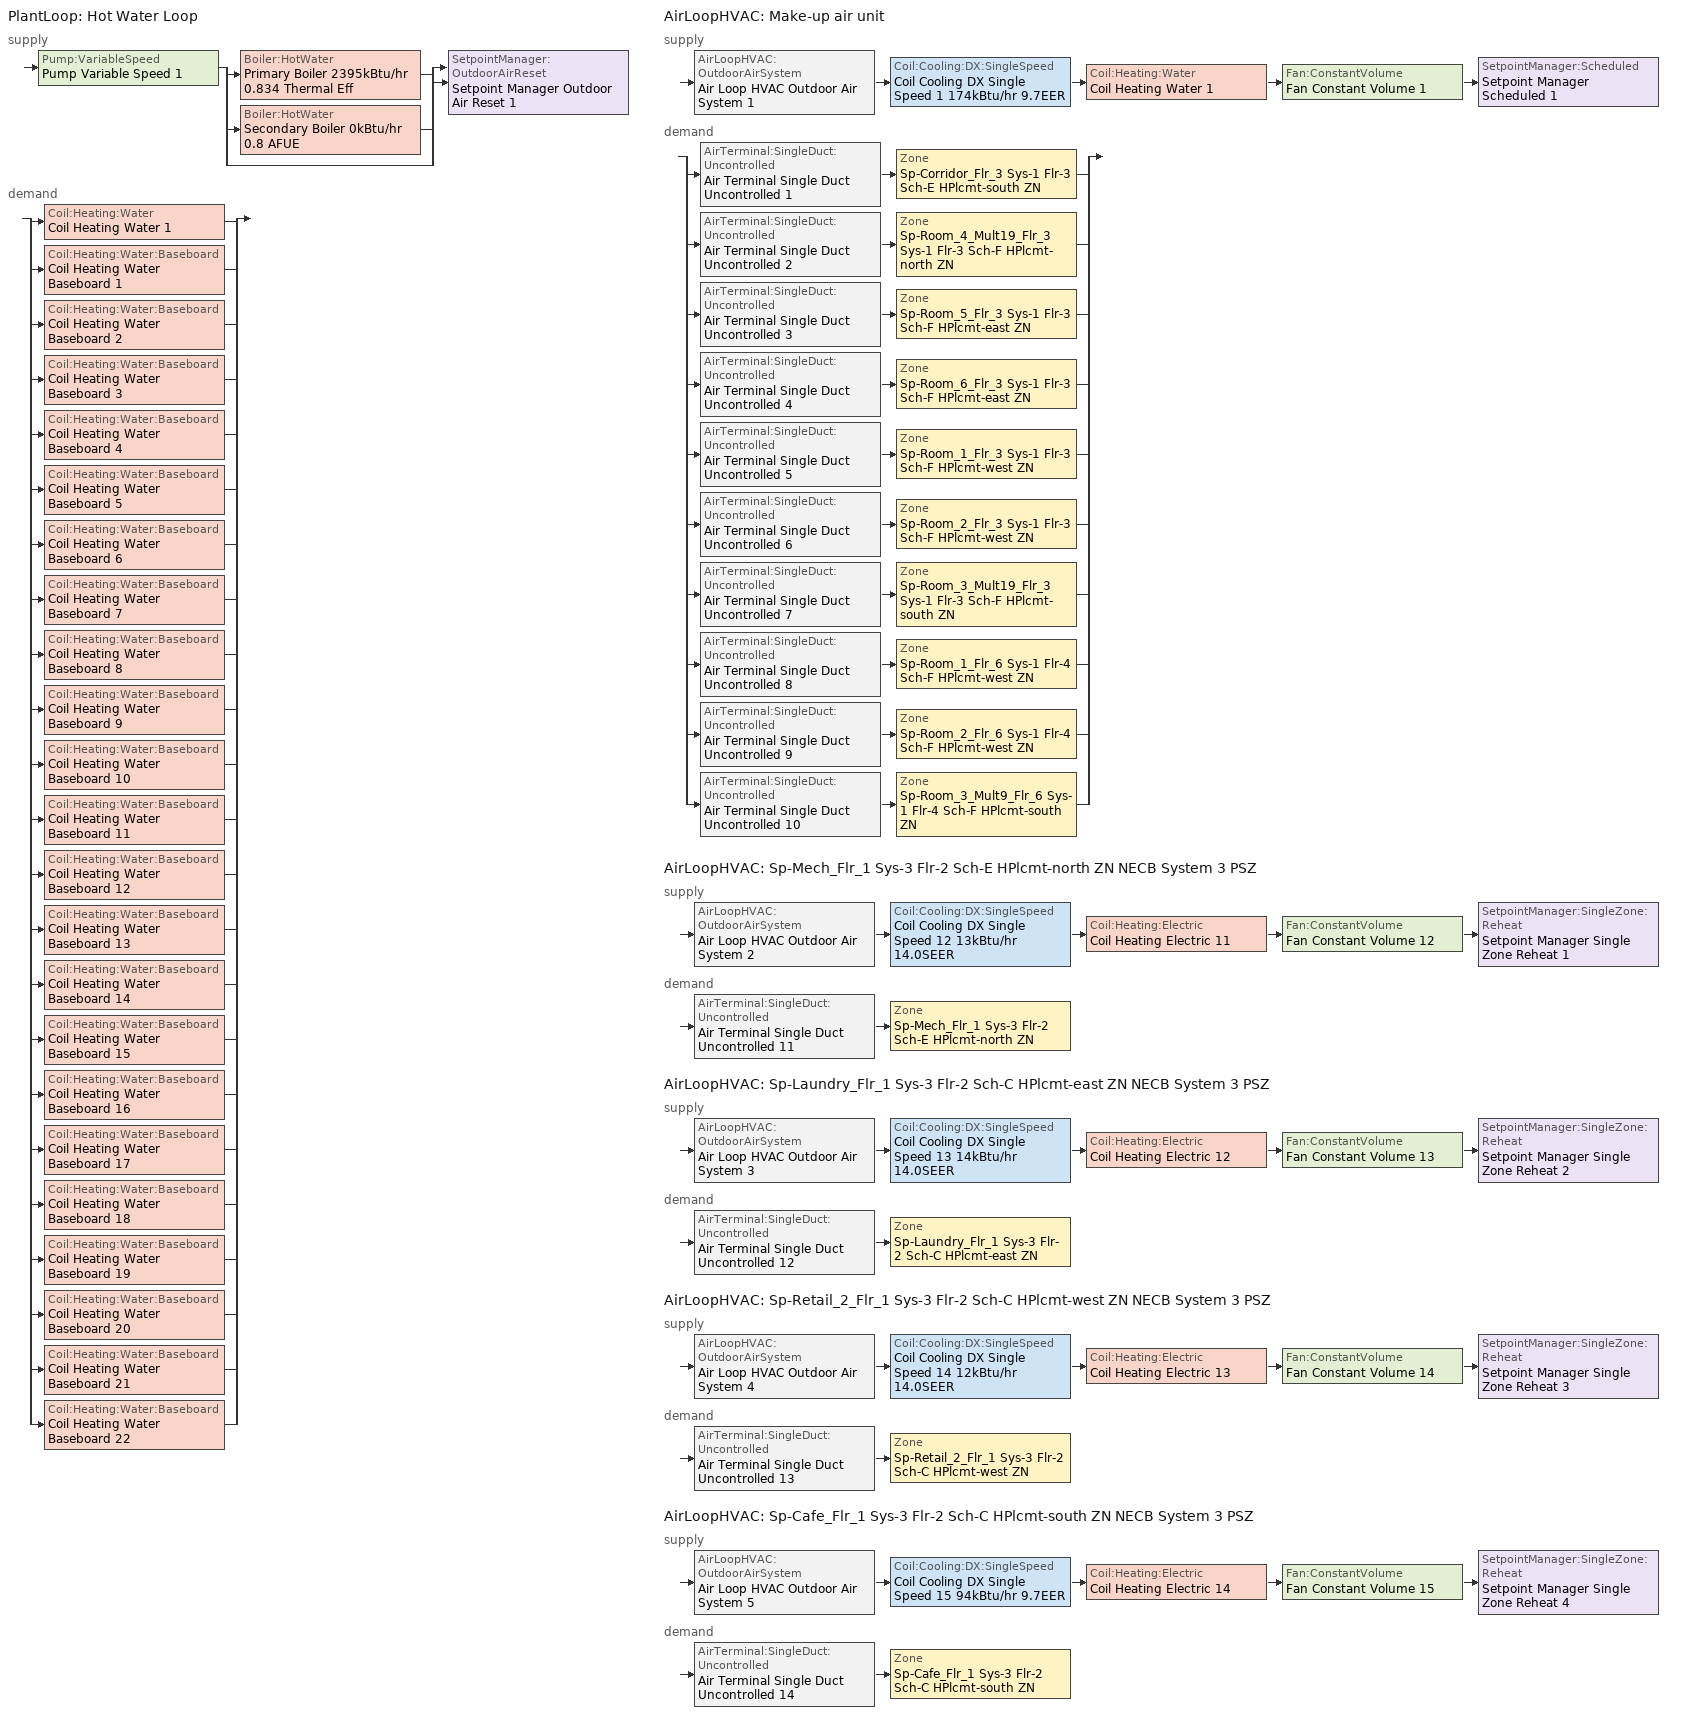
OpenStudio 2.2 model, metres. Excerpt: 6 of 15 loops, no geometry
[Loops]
PlantLoop 'Hot Water Loop'
 supply: Pump:VariableSpeed 'Pump Variable Speed 1' > split
  | Boiler:HotWater 'Primary Boiler 2395kBtu/hr 0.834 Thermal Eff'
  | Boiler:HotWater 'Secondary Boiler 0kBtu/hr 0.8 AFUE'
  | bypass
  join > SetpointManager:OutdoorAirReset 'Setpoint Manager Outdoor Air Reset 1'
 demand: split
  | Coil:Heating:Water 'Coil Heating Water 1'
  | Coil:Heating:Water:Baseboard 'Coil Heating Water Baseboard 1'
  | Coil:Heating:Water:Baseboard 'Coil Heating Water Baseboard 2'
  | Coil:Heating:Water:Baseboard 'Coil Heating Water Baseboard 3'
  | Coil:Heating:Water:Baseboard 'Coil Heating Water Baseboard 4'
  | Coil:Heating:Water:Baseboard 'Coil Heating Water Baseboard 5'
  | Coil:Heating:Water:Baseboard 'Coil Heating Water Baseboard 6'
  | Coil:Heating:Water:Baseboard 'Coil Heating Water Baseboard 7'
  | Coil:Heating:Water:Baseboard 'Coil Heating Water Baseboard 8'
  | Coil:Heating:Water:Baseboard 'Coil Heating Water Baseboard 9'
  | Coil:Heating:Water:Baseboard 'Coil Heating Water Baseboard 10'
  | Coil:Heating:Water:Baseboard 'Coil Heating Water Baseboard 11'
  | Coil:Heating:Water:Baseboard 'Coil Heating Water Baseboard 12'
  | Coil:Heating:Water:Baseboard 'Coil Heating Water Baseboard 13'
  | Coil:Heating:Water:Baseboard 'Coil Heating Water Baseboard 14'
  | Coil:Heating:Water:Baseboard 'Coil Heating Water Baseboard 15'
  | Coil:Heating:Water:Baseboard 'Coil Heating Water Baseboard 16'
  | Coil:Heating:Water:Baseboard 'Coil Heating Water Baseboard 17'
  | Coil:Heating:Water:Baseboard 'Coil Heating Water Baseboard 18'
  | Coil:Heating:Water:Baseboard 'Coil Heating Water Baseboard 19'
  | Coil:Heating:Water:Baseboard 'Coil Heating Water Baseboard 20'
  | Coil:Heating:Water:Baseboard 'Coil Heating Water Baseboard 21'
  | Coil:Heating:Water:Baseboard 'Coil Heating Water Baseboard 22'
AirLoopHVAC 'Make-up air unit'
 supply: AirLoopHVAC:OutdoorAirSystem 'Air Loop HVAC Outdoor Air System 1' > Coil:Cooling:DX:SingleSpeed 'Coil Cooling DX Single Speed 1 174kBtu/hr 9.7EER' > Coil:Heating:Water 'Coil Heating Water 1' > Fan:ConstantVolume 'Fan Constant Volume 1' > SetpointManager:Scheduled 'Setpoint Manager Scheduled 1'
 demand: split
  | AirTerminal:SingleDuct:Uncontrolled 'Air Terminal Single Duct Uncontrolled 1' > Zone 'Sp-Corridor_Flr_3 Sys-1 Flr-3 Sch-E HPlcmt-south ZN'
  | AirTerminal:SingleDuct:Uncontrolled 'Air Terminal Single Duct Uncontrolled 2' > Zone 'Sp-Room_4_Mult19_Flr_3 Sys-1 Flr-3 Sch-F HPlcmt-north ZN'
  | AirTerminal:SingleDuct:Uncontrolled 'Air Terminal Single Duct Uncontrolled 3' > Zone 'Sp-Room_5_Flr_3 Sys-1 Flr-3 Sch-F HPlcmt-east ZN'
  | AirTerminal:SingleDuct:Uncontrolled 'Air Terminal Single Duct Uncontrolled 4' > Zone 'Sp-Room_6_Flr_3 Sys-1 Flr-3 Sch-F HPlcmt-east ZN'
  | AirTerminal:SingleDuct:Uncontrolled 'Air Terminal Single Duct Uncontrolled 5' > Zone 'Sp-Room_1_Flr_3 Sys-1 Flr-3 Sch-F HPlcmt-west ZN'
  | AirTerminal:SingleDuct:Uncontrolled 'Air Terminal Single Duct Uncontrolled 6' > Zone 'Sp-Room_2_Flr_3 Sys-1 Flr-3 Sch-F HPlcmt-west ZN'
  | AirTerminal:SingleDuct:Uncontrolled 'Air Terminal Single Duct Uncontrolled 7' > Zone 'Sp-Room_3_Mult19_Flr_3 Sys-1 Flr-3 Sch-F HPlcmt-south ZN'
  | AirTerminal:SingleDuct:Uncontrolled 'Air Terminal Single Duct Uncontrolled 8' > Zone 'Sp-Room_1_Flr_6 Sys-1 Flr-4 Sch-F HPlcmt-west ZN'
  | AirTerminal:SingleDuct:Uncontrolled 'Air Terminal Single Duct Uncontrolled 9' > Zone 'Sp-Room_2_Flr_6 Sys-1 Flr-4 Sch-F HPlcmt-west ZN'
  | AirTerminal:SingleDuct:Uncontrolled 'Air Terminal Single Duct Uncontrolled 10' > Zone 'Sp-Room_3_Mult9_Flr_6 Sys-1 Flr-4 Sch-F HPlcmt-south ZN'
AirLoopHVAC 'Sp-Mech_Flr_1 Sys-3 Flr-2 Sch-E HPlcmt-north ZN NECB System 3 PSZ'
 supply: AirLoopHVAC:OutdoorAirSystem 'Air Loop HVAC Outdoor Air System 2' > Coil:Cooling:DX:SingleSpeed 'Coil Cooling DX Single Speed 12 13kBtu/hr 14.0SEER' > Coil:Heating:Electric 'Coil Heating Electric 11' > Fan:ConstantVolume 'Fan Constant Volume 12' > SetpointManager:SingleZone:Reheat 'Setpoint Manager Single Zone Reheat 1'
 demand: AirTerminal:SingleDuct:Uncontrolled 'Air Terminal Single Duct Uncontrolled 11' > Zone 'Sp-Mech_Flr_1 Sys-3 Flr-2 Sch-E HPlcmt-north ZN'
AirLoopHVAC 'Sp-Laundry_Flr_1 Sys-3 Flr-2 Sch-C HPlcmt-east ZN NECB System 3 PSZ'
 supply: AirLoopHVAC:OutdoorAirSystem 'Air Loop HVAC Outdoor Air System 3' > Coil:Cooling:DX:SingleSpeed 'Coil Cooling DX Single Speed 13 14kBtu/hr 14.0SEER' > Coil:Heating:Electric 'Coil Heating Electric 12' > Fan:ConstantVolume 'Fan Constant Volume 13' > SetpointManager:SingleZone:Reheat 'Setpoint Manager Single Zone Reheat 2'
 demand: AirTerminal:SingleDuct:Uncontrolled 'Air Terminal Single Duct Uncontrolled 12' > Zone 'Sp-Laundry_Flr_1 Sys-3 Flr-2 Sch-C HPlcmt-east ZN'
AirLoopHVAC 'Sp-Retail_2_Flr_1 Sys-3 Flr-2 Sch-C HPlcmt-west ZN NECB System 3 PSZ'
 supply: AirLoopHVAC:OutdoorAirSystem 'Air Loop HVAC Outdoor Air System 4' > Coil:Cooling:DX:SingleSpeed 'Coil Cooling DX Single Speed 14 12kBtu/hr 14.0SEER' > Coil:Heating:Electric 'Coil Heating Electric 13' > Fan:ConstantVolume 'Fan Constant Volume 14' > SetpointManager:SingleZone:Reheat 'Setpoint Manager Single Zone Reheat 3'
 demand: AirTerminal:SingleDuct:Uncontrolled 'Air Terminal Single Duct Uncontrolled 13' > Zone 'Sp-Retail_2_Flr_1 Sys-3 Flr-2 Sch-C HPlcmt-west ZN'
AirLoopHVAC 'Sp-Cafe_Flr_1 Sys-3 Flr-2 Sch-C HPlcmt-south ZN NECB System 3 PSZ'
 supply: AirLoopHVAC:OutdoorAirSystem 'Air Loop HVAC Outdoor Air System 5' > Coil:Cooling:DX:SingleSpeed 'Coil Cooling DX Single Speed 15 94kBtu/hr 9.7EER' > Coil:Heating:Electric 'Coil Heating Electric 14' > Fan:ConstantVolume 'Fan Constant Volume 15' > SetpointManager:SingleZone:Reheat 'Setpoint Manager Single Zone Reheat 4'
 demand: AirTerminal:SingleDuct:Uncontrolled 'Air Terminal Single Duct Uncontrolled 14' > Zone 'Sp-Cafe_Flr_1 Sys-3 Flr-2 Sch-C HPlcmt-south ZN'
[Sizing:Zone] Zone Cooling Design Supply Air Temperature Input Method=SupplyAirTemperature; Zone Cooling Design Supply Air Temperature {C}=13; Zone Cooling Design Supply Air Temperature Difference {deltaC}=11.11; Zone Heating Design Supply Air Temperature Input Method=SupplyAirTemperature; Zone Heating Design Supply Air Temperature {C}=43; Zone Heating Design Supply Air Temperature Difference {deltaC}=11.11; Zone Cooling Design Supply Air Humidity Ratio {kg-H2O/kg-air}=0.0085; Zone Heating Design Supply Air Humidity Ratio {kg-H2O/kg-air}=0.008; Zone Heating Sizing Factor=1.3; Zone Cooling Sizing Factor=1.1; Cooling Design Air Flow Method=DesignDay; Heating Design Air Flow Method=DesignDay; Account for Dedicated Outdoor Air System=No; Dedicated Outdoor Air System Control Strategy=NeutralSupplyAir; Dedicated Outdoor Air Low Setpoint Temperature for Design {C}=autosize; Dedicated Outdoor Air High Setpoint Temperature for Design {C}=autosize
Sp-Corridor_Flr_3 Sys-1 Flr-3 Sch-E HPlcmt-south ZN; Sp-Room_4_Mult19_Flr_3 Sys-1 Flr-3 Sch-F HPlcmt-north ZN; Sp-Room_5_Flr_3 Sys-1 Flr-3 Sch-F HPlcmt-east ZN; Sp-Room_6_Flr_3 Sys-1 Flr-3 Sch-F HPlcmt-east ZN; Sp-Room_1_Flr_3 Sys-1 Flr-3 Sch-F HPlcmt-west ZN; Sp-Room_2_Flr_3 Sys-1 Flr-3 Sch-F HPlcmt-west ZN; Sp-Room_3_Mult19_Flr_3 Sys-1 Flr-3 Sch-F HPlcmt-south ZN; Sp-Room_1_Flr_6 Sys-1 Flr-4 Sch-F HPlcmt-west ZN; Sp-Room_2_Flr_6 Sys-1 Flr-4 Sch-F HPlcmt-west ZN; Sp-Room_3_Mult9_Flr_6 Sys-1 Flr-4 Sch-F HPlcmt-south ZN; Sp-Mech_Flr_1 Sys-3 Flr-2 Sch-E HPlcmt-north ZN; Sp-Laundry_Flr_1 Sys-3 Flr-2 Sch-C HPlcmt-east ZN; Sp-Retail_2_Flr_1 Sys-3 Flr-2 Sch-C HPlcmt-west ZN; Sp-Cafe_Flr_1 Sys-3 Flr-2 Sch-C HPlcmt-south ZN
[Zone equipment]
Sp-Corridor_Flr_3 Sys-1 Flr-3 Sch-E HPlcmt-south ZN: Sp-Corridor_Flr_3 Sys-1 Flr-3 Sch-E HPlcmt-south ZN PTAC, Zone HVAC Baseboard Convective Water 1, Air Terminal Single Duct Uncontrolled 1
Sp-Room_4_Mult19_Flr_3 Sys-1 Flr-3 Sch-F HPlcmt-north ZN: Sp-Room_4_Mult19_Flr_3 Sys-1 Flr-3 Sch-F HPlcmt-north ZN PTAC, Zone HVAC Baseboard Convective Water 2, Air Terminal Single Duct Uncontrolled 2
Sp-Room_5_Flr_3 Sys-1 Flr-3 Sch-F HPlcmt-east ZN: Sp-Room_5_Flr_3 Sys-1 Flr-3 Sch-F HPlcmt-east ZN PTAC, Zone HVAC Baseboard Convective Water 3, Air Terminal Single Duct Uncontrolled 3
Sp-Room_6_Flr_3 Sys-1 Flr-3 Sch-F HPlcmt-east ZN: Sp-Room_6_Flr_3 Sys-1 Flr-3 Sch-F HPlcmt-east ZN PTAC, Zone HVAC Baseboard Convective Water 4, Air Terminal Single Duct Uncontrolled 4
Sp-Room_1_Flr_3 Sys-1 Flr-3 Sch-F HPlcmt-west ZN: Sp-Room_1_Flr_3 Sys-1 Flr-3 Sch-F HPlcmt-west ZN PTAC, Zone HVAC Baseboard Convective Water 5, Air Terminal Single Duct Uncontrolled 5
Sp-Room_2_Flr_3 Sys-1 Flr-3 Sch-F HPlcmt-west ZN: Sp-Room_2_Flr_3 Sys-1 Flr-3 Sch-F HPlcmt-west ZN PTAC, Zone HVAC Baseboard Convective Water 6, Air Terminal Single Duct Uncontrolled 6
Sp-Room_3_Mult19_Flr_3 Sys-1 Flr-3 Sch-F HPlcmt-south ZN: Sp-Room_3_Mult19_Flr_3 Sys-1 Flr-3 Sch-F HPlcmt-south ZN PTAC, Zone HVAC Baseboard Convective Water 7, Air Terminal Single Duct Uncontrolled 7
Sp-Room_1_Flr_6 Sys-1 Flr-4 Sch-F HPlcmt-west ZN: Sp-Room_1_Flr_6 Sys-1 Flr-4 Sch-F HPlcmt-west ZN PTAC, Zone HVAC Baseboard Convective Water 8, Air Terminal Single Duct Uncontrolled 8
Sp-Room_2_Flr_6 Sys-1 Flr-4 Sch-F HPlcmt-west ZN: Sp-Room_2_Flr_6 Sys-1 Flr-4 Sch-F HPlcmt-west ZN PTAC, Zone HVAC Baseboard Convective Water 9, Air Terminal Single Duct Uncontrolled 9
Sp-Room_3_Mult9_Flr_6 Sys-1 Flr-4 Sch-F HPlcmt-south ZN: Sp-Room_3_Mult9_Flr_6 Sys-1 Flr-4 Sch-F HPlcmt-south ZN PTAC, Zone HVAC Baseboard Convective Water 10, Air Terminal Single Duct Uncontrolled 10
Sp-Mech_Flr_1 Sys-3 Flr-2 Sch-E HPlcmt-north ZN: Air Terminal Single Duct Uncontrolled 11, Zone HVAC Baseboard Convective Water 11
Sp-Laundry_Flr_1 Sys-3 Flr-2 Sch-C HPlcmt-east ZN: Air Terminal Single Duct Uncontrolled 12, Zone HVAC Baseboard Convective Water 12
Sp-Retail_2_Flr_1 Sys-3 Flr-2 Sch-C HPlcmt-west ZN: Air Terminal Single Duct Uncontrolled 13, Zone HVAC Baseboard Convective Water 13
Sp-Cafe_Flr_1 Sys-3 Flr-2 Sch-C HPlcmt-south ZN: Air Terminal Single Duct Uncontrolled 14, Zone HVAC Baseboard Convective Water 14
[PlantLoop]
Hot Water Loop: Fluid Type=Water; Glycol Concentration=0; Plant Loop Volume {m3}=Autocalculate; Load Distribution Scheme=Optimal
[Sizing:Plant]
Hot Water Loop: Loop Type=Heating; Design Loop Exit Temperature {C}=82; Loop Design Temperature Difference {deltaC}=16; Sizing Option=NonCoincident; Zone Timesteps in Averaging Window=1; Coincident Sizing Factor Mode=None
[Pump:VariableSpeed]
Pump Variable Speed 1: Motor Efficiency=0.895; Pump Control Type=Intermittent
[Boiler:HotWater] Fuel Type=FuelOil#1; Water Outlet Upper Temperature Limit {C}=99; Parasitic Electric Load {W}=0; Sizing Factor=1
Name | Nominal Capacity {W} | Nominal Thermal Efficiency | Normalized Boiler Efficiency Curve | Minimum Part Load Ratio | Boiler Flow Mode
Primary Boiler 2395kBtu/hr 0.834 Thermal Eff | 701807 | 0.834 | BOILER-EFFFPLR-NECB2011 | 0.25 | LeavingSetpointModulated
Secondary Boiler 0kBtu/hr 0.8 AFUE | 0.001 | 0.8 | BOILER-EFFFPLR-NECB2011 1 |  | ConstantFlow
[SetpointManager:OutdoorAirReset]
Setpoint Manager Outdoor Air Reset 1: Control Variable=Temperature; Setpoint at Outdoor Low Temperature {C}=82; Outdoor Low Temperature {C}=-16; Setpoint at Outdoor High Temperature {C}=60; Outdoor High Temperature {C}=0
[AirLoopHVAC] Design Supply Air Flow Rate {m3/s}=AutoSize
Name | Availability Schedule | Availability Manager
Make-up air unit | Make-up air unit Occ Sch | Availability Manager Night Cycle 1
Sp-Mech_Flr_1 Sys-3 Flr-2 Sch-E HPlcmt-north ZN NECB System 3 PSZ; Sp-Laundry_Flr_1 Sys-3 Flr-2 Sch-C HPlcmt-east ZN NECB System 3 PSZ; Sp-Retail_2_Flr_1 Sys-3 Flr-2 Sch-C HPlcmt-west ZN NECB System 3 PSZ | Always On Discrete
Sp-Cafe_Flr_1 Sys-3 Flr-2 Sch-C HPlcmt-south ZN NECB System 3 PSZ | Sp-Cafe_Flr_1 Sys-3 Flr-2 Sch-C HPlcmt-south ZN NECB System 3 PSZ Occ Sch | Availability Manager Night Cycle 4
[Sizing:System] Design Outdoor Air Flow Rate {m3/s}=Autosize; Minimum System Air Flow Ratio=1; Preheat Design Temperature {C}=7; Preheat Design Humidity Ratio {kg-H2O/kg-Air}=0.008; Precool Design Temperature {C}=13; Precool Design Humidity Ratio {kg-H2O/kg-Air}=0.008; Central Cooling Design Supply Air Temperature {C}=13; Central Heating Design Supply Air Temperature {C}=43; Sizing Option=NonCoincident; Central Cooling Design Supply Air Humidity Ratio {kg-H2O/kg-Air}=0.0085; Central Heating Design Supply Air Humidity Ratio {kg-H2O/kg-Air}=0.008; Cooling Design Air Flow Method=DesignDay; Cooling Design Air Flow Rate {m3/s}=0; Heating Design Air Flow Method=DesignDay; Heating Design Air Flow Rate {m3/s}=0; System Outdoor Air Method=ZoneSum; Zone Maximum Outdoor Air Fraction=1; Cooling Supply Air Flow Rate Per Floor Area {m3/s-m2}=0.00996765; Cooling Fraction of Autosized Cooling Supply Air Flow Rate=1; Cooling Supply Air Flow Rate Per Unit Cooling Capacity {m3/s-W}=3.94755e-05; Heating Supply Air Flow Rate Per Floor Area {m3/s-m2}=0.00996765; Heating Fraction of Autosized Heating Supply Air Flow Rate=1; Heating Fraction of Autosized Cooling Supply Air Flow Rate=1; Heating Supply Air Flow Rate Per Unit Heating Capacity {m3/s-W}=3.15882e-05; Cooling Design Capacity Method=CoolingDesignCapacity; Cooling Design Capacity {W}=autosize; Cooling Design Capacity Per Floor Area {W/m2}=234.7; Fraction of Autosized Cooling Design Capacity=1; Heating Design Capacity Method=HeatingDesignCapacity; Heating Design Capacity {W}=autosize; Heating Design Capacity Per Floor Area {W/m2}=157; Fraction of Autosized Heating Design Capacity=1; Central Cooling Capacity Control Method=OnOff
Name | Type of Load to Size On | 100% Outdoor Air in Cooling | 100% Outdoor Air in Heating
Make-up air unit | VentilationRequirement | Yes | Yes
Sp-Mech_Flr_1 Sys-3 Flr-2 Sch-E HPlcmt-north ZN NECB System 3 PSZ; Sp-Laundry_Flr_1 Sys-3 Flr-2 Sch-C HPlcmt-east ZN NECB System 3 PSZ; Sp-Retail_2_Flr_1 Sys-3 Flr-2 Sch-C HPlcmt-west ZN NECB System 3 PSZ; Sp-Cafe_Flr_1 Sys-3 Flr-2 Sch-C HPlcmt-south ZN NECB System 3 PSZ | Sensible | No | No
[Fan:ConstantVolume] Availability Schedule=Always On Discrete; Fan Efficiency=0.39975; Pressure Rise {Pa}=640; Maximum Flow Rate {m3/s}=AutoSize; Motor Efficiency=0.615
Fan Constant Volume 1; Fan Constant Volume 2; Fan Constant Volume 3; Fan Constant Volume 4; Fan Constant Volume 5; Fan Constant Volume 6; Fan Constant Volume 7; Fan Constant Volume 8; Fan Constant Volume 9; Fan Constant Volume 10; Fan Constant Volume 11; Fan Constant Volume 12; Fan Constant Volume 13; Fan Constant Volume 14; Fan Constant Volume 15
[Coil:Heating:Water]
Coil Heating Water 1: Availability Schedule=Always On Discrete
[Coil:Cooling:DX:SingleSpeed] Availability Schedule=Always On Discrete; Rated Total Cooling Capacity {W}=autosize; Rated Sensible Heat Ratio=autosize; Rated Air Flow Rate {m3/s}=autosize; Rated Evaporator Fan Power Per Volume Flow Rate {W/(m3/s)}=773.3; Condenser Type=AirCooled; Evaporative Condenser Effectiveness=0; Evaporative Condenser Air Flow Rate {m3/s}=Autosize; Evaporative Condenser Pump Rated Power Consumption {W}=Autosize; Crankcase Heater Capacity {W}=0; Maximum Outdoor Dry-Bulb Temperature for Crankcase Heater Operation {C}=0; Basin Heater Capacity {W/K}=0; Basin Heater Setpoint Temperature {C}=10
Name | Rated COP {W/W} | Total Cooling Capacity Function of Temperature Curve | Total Cooling Capacity Function of Flow Fraction Curve | Energy Input Ratio Function of Temperature Curve | Energy Input Ratio Function of Flow Fraction Curve | Part Load Fraction Correlation Curve
Coil Cooling DX Single Speed 1 174kBtu/hr 9.7EER | 3.41064 | DXCOOL-NECB2011-REF-CAPFT | DXCOOL-NECB2011-REF-CAPFFLOW | DXCOOL-NECB2011-REF-COOLEIRFT | DXCOOL-NECB2011-REF-COOLEIRFFLOW | DXCOOL-NECB2011-REF-COOLPLFFPLR
Coil Cooling DX Single Speed 2 48kBtu/hr 9.3EER | 3.17996 | DXCOOL-NECB2011-REF-CAPFT 11 | DXCOOL-NECB2011-REF-CAPFFLOW 11 | DXCOOL-NECB2011-REF-COOLEIRFT 11 | DXCOOL-NECB2011-REF-COOLEIRFFLOW 11 | DXCOOL-NECB2011-REF-COOLPLFFPLR 11
Coil Cooling DX Single Speed 3 3kBtu/hr 11.0EER | 3.72349 | DXCOOL-NECB2011-REF-CAPFT 16 | DXCOOL-NECB2011-REF-CAPFFLOW 16 | DXCOOL-NECB2011-REF-COOLEIRFT 16 | DXCOOL-NECB2011-REF-COOLEIRFFLOW 16 | DXCOOL-NECB2011-REF-COOLPLFFPLR 16
Coil Cooling DX Single Speed 4 17kBtu/hr 9.3EER | 3.15739 | DXCOOL-NECB2011-REF-CAPFT 17 | DXCOOL-NECB2011-REF-CAPFFLOW 17 | DXCOOL-NECB2011-REF-COOLEIRFT 17 | DXCOOL-NECB2011-REF-COOLEIRFFLOW 17 | DXCOOL-NECB2011-REF-COOLPLFFPLR 17
Coil Cooling DX Single Speed 5 16kBtu/hr 9.3EER | 3.15683 | DXCOOL-NECB2011-REF-CAPFT 18 | DXCOOL-NECB2011-REF-CAPFFLOW 18 | DXCOOL-NECB2011-REF-COOLEIRFT 18 | DXCOOL-NECB2011-REF-COOLEIRFFLOW 18 | DXCOOL-NECB2011-REF-COOLPLFFPLR 18
Coil Cooling DX Single Speed 6 17kBtu/hr 9.3EER | 3.15785 | DXCOOL-NECB2011-REF-CAPFT 19 | DXCOOL-NECB2011-REF-CAPFFLOW 19 | DXCOOL-NECB2011-REF-COOLEIRFT 19 | DXCOOL-NECB2011-REF-COOLEIRFFLOW 19 | DXCOOL-NECB2011-REF-COOLPLFFPLR 19
Coil Cooling DX Single Speed 7 17kBtu/hr 9.3EER | 3.15723 | DXCOOL-NECB2011-REF-CAPFT 20 | DXCOOL-NECB2011-REF-CAPFFLOW 20 | DXCOOL-NECB2011-REF-COOLEIRFT 20 | DXCOOL-NECB2011-REF-COOLEIRFFLOW 20 | DXCOOL-NECB2011-REF-COOLPLFFPLR 20
Coil Cooling DX Single Speed 8 7kBtu/hr 11.0EER | 3.72685 | DXCOOL-NECB2011-REF-CAPFT 21 | DXCOOL-NECB2011-REF-CAPFFLOW 21 | DXCOOL-NECB2011-REF-COOLEIRFT 21 | DXCOOL-NECB2011-REF-COOLEIRFFLOW 21 | DXCOOL-NECB2011-REF-COOLPLFFPLR 21
Coil Cooling DX Single Speed 9 20kBtu/hr 9.3EER | 3.15965 | DXCOOL-NECB2011-REF-CAPFT 22 | DXCOOL-NECB2011-REF-CAPFFLOW 22 | DXCOOL-NECB2011-REF-COOLEIRFT 22 | DXCOOL-NECB2011-REF-COOLEIRFFLOW 22 | DXCOOL-NECB2011-REF-COOLPLFFPLR 22
Coil Cooling DX Single Speed 10 19kBtu/hr 9.3EER | 3.15897 | DXCOOL-NECB2011-REF-CAPFT 1 | DXCOOL-NECB2011-REF-CAPFFLOW 1 | DXCOOL-NECB2011-REF-COOLEIRFT 1 | DXCOOL-NECB2011-REF-COOLEIRFFLOW 1 | DXCOOL-NECB2011-REF-COOLPLFFPLR 1
Coil Cooling DX Single Speed 11 13kBtu/hr 9.8EER | 3.30649 | DXCOOL-NECB2011-REF-CAPFT 2 | DXCOOL-NECB2011-REF-CAPFFLOW 2 | DXCOOL-NECB2011-REF-COOLEIRFT 2 | DXCOOL-NECB2011-REF-COOLEIRFFLOW 2 | DXCOOL-NECB2011-REF-COOLPLFFPLR 2
Coil Cooling DX Single Speed 12 13kBtu/hr 14.0SEER | 3.8248 | DXCOOL-NECB2011-REF-CAPFT 3 | DXCOOL-NECB2011-REF-CAPFFLOW 3 | DXCOOL-NECB2011-REF-COOLEIRFT 3 | DXCOOL-NECB2011-REF-COOLEIRFFLOW 3 | DXCOOL-NECB2011-REF-COOLPLFFPLR 3
Coil Cooling DX Single Speed 13 14kBtu/hr 14.0SEER | 3.8248 | DXCOOL-NECB2011-REF-CAPFT 4 | DXCOOL-NECB2011-REF-CAPFFLOW 4 | DXCOOL-NECB2011-REF-COOLEIRFT 4 | DXCOOL-NECB2011-REF-COOLEIRFFLOW 4 | DXCOOL-NECB2011-REF-COOLPLFFPLR 4
Coil Cooling DX Single Speed 14 12kBtu/hr 14.0SEER | 3.8248 | DXCOOL-NECB2011-REF-CAPFT 5 | DXCOOL-NECB2011-REF-CAPFFLOW 5 | DXCOOL-NECB2011-REF-COOLEIRFT 5 | DXCOOL-NECB2011-REF-COOLEIRFFLOW 5 | DXCOOL-NECB2011-REF-COOLPLFFPLR 5
Coil Cooling DX Single Speed 15 94kBtu/hr 9.7EER | 3.35027 | DXCOOL-NECB2011-REF-CAPFT 6 | DXCOOL-NECB2011-REF-CAPFFLOW 6 | DXCOOL-NECB2011-REF-COOLEIRFT 6 | DXCOOL-NECB2011-REF-COOLEIRFFLOW 6 | DXCOOL-NECB2011-REF-COOLPLFFPLR 6
[Controller:OutdoorAir] Minimum Outdoor Air Flow Rate {m3/s}=0; Maximum Outdoor Air Flow Rate {m3/s}=Autosize; Economizer Control Action Type=ModulateFlow; Lockout Type=NoLockout; Minimum Limit Type=FixedMinimum; High Humidity Control=No; Heat Recovery Bypass Control Type=BypassWhenWithinEconomizerLimits
Name | Economizer Control Type | Minimum Outdoor Air Schedule | Controller Mechanical Ventilation | Economizer Maximum Limit Dry-Bulb Temperature {C} | Economizer Maximum Limit Enthalpy {J/kg} | Economizer Minimum Limit Dry-Bulb Temperature {C}
Controller Outdoor Air 1 | DifferentialEnthalpy | Make-up air unit Occ Sch | Controller Mechanical Ventilation 1
Controller Outdoor Air 2 | NoEconomizer | Always On Discrete | Controller Mechanical Ventilation 2 | 28 | 64000 | -100
Controller Outdoor Air 3 | NoEconomizer | Always On Discrete | Controller Mechanical Ventilation 3 | 28 | 64000 | -100
Controller Outdoor Air 4 | NoEconomizer | Always On Discrete | Controller Mechanical Ventilation 4 | 28 | 64000 | -100
Controller Outdoor Air 5 | DifferentialEnthalpy | Sp-Cafe_Flr_1 Sys-3 Flr-2 Sch-C HPlcmt-south ZN NECB System 3 PSZ Occ Sch | Controller Mechanical Ventilation 5
[Controller:MechanicalVentilation] Availability Schedule=Always On Discrete; System Outdoor Air Method=ZoneSum
Controller Mechanical Ventilation 1; Controller Mechanical Ventilation 2; Controller Mechanical Ventilation 3; Controller Mechanical Ventilation 4; Controller Mechanical Ventilation 5
[AirLoopHVAC:OutdoorAirSystem]
Name | Controller
Air Loop HVAC Outdoor Air System 1 | Controller Outdoor Air 1
Air Loop HVAC Outdoor Air System 2 | Controller Outdoor Air 2
Air Loop HVAC Outdoor Air System 3 | Controller Outdoor Air 3
Air Loop HVAC Outdoor Air System 4 | Controller Outdoor Air 4
Air Loop HVAC Outdoor Air System 5 | Controller Outdoor Air 5
[Controller:WaterCoil]
Controller Water Coil 1: Water Coil=Coil Heating Water 1; Action=Normal; Controller Convergence Tolerance {deltaC}=0.0001; Minimum Actuated Flow {m3/s}=0
[SetpointManager:Scheduled]
Setpoint Manager Scheduled 1: Control Variable=Temperature; Schedule=Makeup-Air Unit Supply Air Temp
[Coil:Heating:Electric]
Name | Availability Schedule
Coil Heating Electric 1; Coil Heating Electric 2; Coil Heating Electric 3; Coil Heating Electric 4; Coil Heating Electric 5; Coil Heating Electric 6; Coil Heating Electric 7; Coil Heating Electric 8; Coil Heating Electric 9; Coil Heating Electric 10 | ON_OFF_ALWAYS_OFF
Coil Heating Electric 11; Coil Heating Electric 12; Coil Heating Electric 13; Coil Heating Electric 14 | Always On Discrete
[ZoneHVAC:PackagedTerminalAirConditioner] Availability Schedule=Always On Discrete; Supply Air Flow Rate During Cooling Operation {m3/s}=Autosize; Supply Air Flow Rate During Heating Operation {m3/s}=Autosize; Supply Air Flow Rate When No Cooling or Heating is Needed {m3/s}=Autosize; Outdoor Air Flow Rate During Cooling Operation {m3/s}=Autosize; Outdoor Air Flow Rate During Heating Operation {m3/s}=Autosize; Outdoor Air Flow Rate When No Cooling or Heating is Needed {m3/s}=Autosize; Fan Placement=DrawThrough
Name | Supply Air Fan | Heating Coil | Cooling Coil
Sp-Corridor_Flr_3 Sys-1 Flr-3 Sch-E HPlcmt-south ZN PTAC | Fan Constant Volume 2 | Coil Heating Electric 1 | Coil Cooling DX Single Speed 2 48kBtu/hr 9.3EER
Sp-Room_4_Mult19_Flr_3 Sys-1 Flr-3 Sch-F HPlcmt-north ZN PTAC | Fan Constant Volume 3 | Coil Heating Electric 2 | Coil Cooling DX Single Speed 3 3kBtu/hr 11.0EER
Sp-Room_5_Flr_3 Sys-1 Flr-3 Sch-F HPlcmt-east ZN PTAC | Fan Constant Volume 4 | Coil Heating Electric 3 | Coil Cooling DX Single Speed 4 17kBtu/hr 9.3EER
Sp-Room_6_Flr_3 Sys-1 Flr-3 Sch-F HPlcmt-east ZN PTAC | Fan Constant Volume 5 | Coil Heating Electric 4 | Coil Cooling DX Single Speed 5 16kBtu/hr 9.3EER
Sp-Room_1_Flr_3 Sys-1 Flr-3 Sch-F HPlcmt-west ZN PTAC | Fan Constant Volume 6 | Coil Heating Electric 5 | Coil Cooling DX Single Speed 6 17kBtu/hr 9.3EER
Sp-Room_2_Flr_3 Sys-1 Flr-3 Sch-F HPlcmt-west ZN PTAC | Fan Constant Volume 7 | Coil Heating Electric 6 | Coil Cooling DX Single Speed 7 17kBtu/hr 9.3EER
Sp-Room_3_Mult19_Flr_3 Sys-1 Flr-3 Sch-F HPlcmt-south ZN PTAC | Fan Constant Volume 8 | Coil Heating Electric 7 | Coil Cooling DX Single Speed 8 7kBtu/hr 11.0EER
Sp-Room_1_Flr_6 Sys-1 Flr-4 Sch-F HPlcmt-west ZN PTAC | Fan Constant Volume 9 | Coil Heating Electric 8 | Coil Cooling DX Single Speed 9 20kBtu/hr 9.3EER
Sp-Room_2_Flr_6 Sys-1 Flr-4 Sch-F HPlcmt-west ZN PTAC | Fan Constant Volume 10 | Coil Heating Electric 9 | Coil Cooling DX Single Speed 10 19kBtu/hr 9.3EER
Sp-Room_3_Mult9_Flr_6 Sys-1 Flr-4 Sch-F HPlcmt-south ZN PTAC | Fan Constant Volume 11 | Coil Heating Electric 10 | Coil Cooling DX Single Speed 11 13kBtu/hr 9.8EER
[Coil:Heating:Water:Baseboard] Heating Design Capacity Method=HeatingDesignCapacity; Heating Design Capacity {W}=autosize; Heating Design Capacity Per Floor Area {W/m2}=0; Fraction of Autosized Heating Design Capacity=0.8
Coil Heating Water Baseboard 1; Coil Heating Water Baseboard 2; Coil Heating Water Baseboard 3; Coil Heating Water Baseboard 4; Coil Heating Water Baseboard 5; Coil Heating Water Baseboard 6; Coil Heating Water Baseboard 7; Coil Heating Water Baseboard 8; Coil Heating Water Baseboard 9; Coil Heating Water Baseboard 10; Coil Heating Water Baseboard 11; Coil Heating Water Baseboard 12; Coil Heating Water Baseboard 13; Coil Heating Water Baseboard 14; Coil Heating Water Baseboard 15; Coil Heating Water Baseboard 16; Coil Heating Water Baseboard 17; Coil Heating Water Baseboard 18; Coil Heating Water Baseboard 19; Coil Heating Water Baseboard 20; Coil Heating Water Baseboard 21; Coil Heating Water Baseboard 22
[ZoneHVAC:Baseboard:Convective:Water] Availability Schedule=Always On Discrete
Name | Heating Coil
Zone HVAC Baseboard Convective Water 1 | Coil Heating Water Baseboard 1
Zone HVAC Baseboard Convective Water 2 | Coil Heating Water Baseboard 2
Zone HVAC Baseboard Convective Water 3 | Coil Heating Water Baseboard 3
Zone HVAC Baseboard Convective Water 4 | Coil Heating Water Baseboard 4
Zone HVAC Baseboard Convective Water 5 | Coil Heating Water Baseboard 5
Zone HVAC Baseboard Convective Water 6 | Coil Heating Water Baseboard 6
Zone HVAC Baseboard Convective Water 7 | Coil Heating Water Baseboard 7
Zone HVAC Baseboard Convective Water 8 | Coil Heating Water Baseboard 8
Zone HVAC Baseboard Convective Water 9 | Coil Heating Water Baseboard 9
Zone HVAC Baseboard Convective Water 10 | Coil Heating Water Baseboard 10
Zone HVAC Baseboard Convective Water 11 | Coil Heating Water Baseboard 11
Zone HVAC Baseboard Convective Water 12 | Coil Heating Water Baseboard 12
Zone HVAC Baseboard Convective Water 13 | Coil Heating Water Baseboard 13
Zone HVAC Baseboard Convective Water 14 | Coil Heating Water Baseboard 14
Zone HVAC Baseboard Convective Water 15 | Coil Heating Water Baseboard 15
Zone HVAC Baseboard Convective Water 16 | Coil Heating Water Baseboard 16
Zone HVAC Baseboard Convective Water 17 | Coil Heating Water Baseboard 17
Zone HVAC Baseboard Convective Water 18 | Coil Heating Water Baseboard 18
Zone HVAC Baseboard Convective Water 19 | Coil Heating Water Baseboard 19
Zone HVAC Baseboard Convective Water 20 | Coil Heating Water Baseboard 20
Zone HVAC Baseboard Convective Water 21 | Coil Heating Water Baseboard 21
Zone HVAC Baseboard Convective Water 22 | Coil Heating Water Baseboard 22
[AirTerminal:SingleDuct:Uncontrolled] Availability Schedule=Always On Discrete; Maximum Air Flow Rate {m3/s}=AutoSize
Air Terminal Single Duct Uncontrolled 1; Air Terminal Single Duct Uncontrolled 2; Air Terminal Single Duct Uncontrolled 3; Air Terminal Single Duct Uncontrolled 4; Air Terminal Single Duct Uncontrolled 5; Air Terminal Single Duct Uncontrolled 6; Air Terminal Single Duct Uncontrolled 7; Air Terminal Single Duct Uncontrolled 8; Air Terminal Single Duct Uncontrolled 9; Air Terminal Single Duct Uncontrolled 10; Air Terminal Single Duct Uncontrolled 11; Air Terminal Single Duct Uncontrolled 12; Air Terminal Single Duct Uncontrolled 13; Air Terminal Single Duct Uncontrolled 14
[SetpointManager:SingleZone:Reheat] Minimum Supply Air Temperature {C}=13; Maximum Supply Air Temperature {C}=43
Name | Control Zone
Setpoint Manager Single Zone Reheat 1 | Sp-Mech_Flr_1 Sys-3 Flr-2 Sch-E HPlcmt-north ZN
Setpoint Manager Single Zone Reheat 2 | Sp-Laundry_Flr_1 Sys-3 Flr-2 Sch-C HPlcmt-east ZN
Setpoint Manager Single Zone Reheat 3 | Sp-Retail_2_Flr_1 Sys-3 Flr-2 Sch-C HPlcmt-west ZN
Setpoint Manager Single Zone Reheat 4 | Sp-Cafe_Flr_1 Sys-3 Flr-2 Sch-C HPlcmt-south ZN
[HeatExchanger:AirToAir:SensibleAndLatent]
Make-up air unit ERV: Availability Schedule=Always On Discrete; Nominal Supply Air Flow Rate {m3/s}=autosize; Sensible Effectiveness at 100% Heating Air Flow=0.5; Latent Effectiveness at 100% Heating Air Flow=0.5; Sensible Effectiveness at 75% Heating Air Flow=0.5; Latent Effectiveness at 75% Heating Air Flow=0.5; Sensible Effectiveness at 100% Cooling Air Flow=0.5; Latent Effectiveness at 100% Cooling Air Flow=0.5; Sensible Effectiveness at 75% Cooling Air Flow=0.5; Latent Effectiveness at 75% Cooling Air Flow=0.5; Nominal Electric Power {W}=50; Supply Air Outlet Temperature Control=Yes; Heat Exchanger Type=Rotary; Frost Control Type=ExhaustOnly; Threshold Temperature {C}=-23.3; Initial Defrost Time Fraction=0.167; Rate of Defrost Time Fraction Increase {1/K}=1.44; Economizer Lockout=Yes
[SetpointManager:OutdoorAirPretreat]
Setpoint Manager Outdoor Air Pretreat 1: Minimum Setpoint Temperature {C}=-99; Maximum Setpoint Temperature {C}=99; Minimum Setpoint Humidity Ratio {kgWater/kgDryAir}=1e-05; Maximum Setpoint Humidity Ratio {kgWater/kgDryAir}=1
[AvailabilityManager:NightCycle] Control Type=CycleOnAny; Thermostat Tolerance {deltaC}=1; Cycling Run Time {s}=3600
Availability Manager Night Cycle 1; Availability Manager Night Cycle 4
[Schedule:Ruleset]
Name | Default Day Schedule | Summer Design Day Schedule | Winter Design Day Schedule
ON_OFF_ALWAYS_OFF | Schedule Day 3
Makeup-Air Unit Supply Air Temp | Makeup Air Unit Supply Air Temp Default
Make-up air unit Occ Sch | Make-up air unit Occ Sch Default | Make-up air unit Occ Sch Summer Design Day | Make-up air unit Occ Sch Winter Design Day
Sp-Cafe_Flr_1 Sys-3 Flr-2 Sch-C HPlcmt-south ZN NECB System 3 PSZ Occ Sch | Sp-Cafe_Flr_1 Sys-3 Flr-2 Sch-C HPlcmt-south ZN NECB System 3 PSZ Occ Sch Default | Sp-Cafe_Flr_1 Sys-3 Flr-2 Sch-C HPlcmt-south ZN NECB System 3 PSZ Occ Sch Summer Design Day | Sp-Cafe_Flr_1 Sys-3 Flr-2 Sch-C HPlcmt-south ZN NECB System 3 PSZ Occ Sch Winter Design Day
[Schedule:Day]
Schedule Day 3; wkdON_OFF_ALWAYS_OFF 1; satON_OFF_ALWAYS_OFF 1; sunON_OFF_ALWAYS_OFF 1: 1, 0, 0, 2, 0, 0, 3, 0, 0, 4, 0, 0, 5, 0, 0, 6, 0, 0, 7, 0, 0, 8, 0, 0, 9, 0, 0, 10, 0, 0, 11, 0, 0, 12, 0, 0, 13, 0, 0, 14, 0, 0, 15, 0, 0, 16, 0, 0, 17, 0, 0, 18, 0, 0, 19, 0, 0, 20, 0, 0, 21, 0, 0, 22, 0, 0, 23, 0, 0, 24, 0, 0
Makeup Air Unit Supply Air Temp Default: 24, 0, 20
Make-up air unit Occ Sch Default; Make-up air unit Occ Sch Winter Design Day; Make-up air unit Occ Sch Summer Design Day; Make-up air unit Occ Sch Monday; Make-up air unit Occ Sch Tuesday; Make-up air unit Occ Sch Wednesday; Make-up air unit Occ Sch Thursday; Make-up air unit Occ Sch Friday; Make-up air unit Occ Sch Saturday; Make-up air unit Occ Sch Sunday; Sp-Cafe_Flr_1 Sys-3 Flr-2 Sch-C HPlcmt-south ZN NECB System 3 PSZ Occ Sch Default; Sp-Cafe_Flr_1 Sys-3 Flr-2 Sch-C HPlcmt-south ZN NECB System 3 PSZ Occ Sch Winter Design Day; Sp-Cafe_Flr_1 Sys-3 Flr-2 Sch-C HPlcmt-south ZN NECB System 3 PSZ Occ Sch Summer Design Day: 24, 0, 1
Sp-Cafe_Flr_1 Sys-3 Flr-2 Sch-C HPlcmt-south ZN NECB System 3 PSZ Occ Sch Monday; Sp-Cafe_Flr_1 Sys-3 Flr-2 Sch-C HPlcmt-south ZN NECB System 3 PSZ Occ Sch Tuesday; Sp-Cafe_Flr_1 Sys-3 Flr-2 Sch-C HPlcmt-south ZN NECB System 3 PSZ Occ Sch Wednesday; Sp-Cafe_Flr_1 Sys-3 Flr-2 Sch-C HPlcmt-south ZN NECB System 3 PSZ Occ Sch Thursday; Sp-Cafe_Flr_1 Sys-3 Flr-2 Sch-C HPlcmt-south ZN NECB System 3 PSZ Occ Sch Friday; Sp-Cafe_Flr_1 Sys-3 Flr-2 Sch-C HPlcmt-south ZN NECB System 3 PSZ Occ Sch Saturday: 9, 0, 0, 21, 0, 1, 24, 0, 0
Sp-Cafe_Flr_1 Sys-3 Flr-2 Sch-C HPlcmt-south ZN NECB System 3 PSZ Occ Sch Sunday: 11, 0, 0, 19, 0, 1, 24, 0, 0
[Schedule:Rule] Date Specification Type=DateRange; Start Month=1; Start Day=1; End Month=12
Name | Schedule Ruleset | Rule Order | Day Schedule | Apply Sunday | Apply Monday | Apply Tuesday | Apply Wednesday | Apply Thursday | Apply Friday | Apply Saturday | End Day
wkdON_OFF_ALWAYS_OFF rule | ON_OFF_ALWAYS_OFF | 2 | wkdON_OFF_ALWAYS_OFF 1 | No | Yes | Yes | Yes | Yes | Yes | No | 31
satON_OFF_ALWAYS_OFFrule | ON_OFF_ALWAYS_OFF | 1 | satON_OFF_ALWAYS_OFF 1 | No | No | No | No | No | No | Yes | 31
sunON_OFF_ALWAYS_OFFrule | ON_OFF_ALWAYS_OFF | 0 | sunON_OFF_ALWAYS_OFF 1 | Yes | No | No | No | No | No | No | 31
Make-up air unit Occ Sch Monday Rule | Make-up air unit Occ Sch | 6 | Make-up air unit Occ Sch Monday |  | Yes |  |  |  |  |  | 25
Make-up air unit Occ Sch Tuesday Rule | Make-up air unit Occ Sch | 5 | Make-up air unit Occ Sch Tuesday |  |  | Yes |  |  |  |  | 26
Make-up air unit Occ Sch Wednesday Rule | Make-up air unit Occ Sch | 4 | Make-up air unit Occ Sch Wednesday |  |  |  | Yes |  |  |  | 27
Make-up air unit Occ Sch Thursday Rule | Make-up air unit Occ Sch | 3 | Make-up air unit Occ Sch Thursday |  |  |  |  | Yes |  |  | 28
Make-up air unit Occ Sch Friday Rule | Make-up air unit Occ Sch | 2 | Make-up air unit Occ Sch Friday |  |  |  |  |  | Yes |  | 29
Make-up air unit Occ Sch Saturday Rule | Make-up air unit Occ Sch | 1 | Make-up air unit Occ Sch Saturday |  |  |  |  |  |  | Yes | 30
Make-up air unit Occ Sch Sunday Rule | Make-up air unit Occ Sch | 0 | Make-up air unit Occ Sch Sunday | Yes |  |  |  |  |  |  | 31
Sp-Cafe_Flr_1 Sys-3 Flr-2 Sch-C HPlcmt-south ZN NECB System 3 PSZ Occ Sch Monday Rule | Sp-Cafe_Flr_1 Sys-3 Flr-2 Sch-C HPlcmt-south ZN NECB System 3 PSZ Occ Sch | 6 | Sp-Cafe_Flr_1 Sys-3 Flr-2 Sch-C HPlcmt-south ZN NECB System 3 PSZ Occ Sch Monday |  | Yes |  |  |  |  |  | 25
Sp-Cafe_Flr_1 Sys-3 Flr-2 Sch-C HPlcmt-south ZN NECB System 3 PSZ Occ Sch Tuesday Rule | Sp-Cafe_Flr_1 Sys-3 Flr-2 Sch-C HPlcmt-south ZN NECB System 3 PSZ Occ Sch | 5 | Sp-Cafe_Flr_1 Sys-3 Flr-2 Sch-C HPlcmt-south ZN NECB System 3 PSZ Occ Sch Tuesday |  |  | Yes |  |  |  |  | 26
Sp-Cafe_Flr_1 Sys-3 Flr-2 Sch-C HPlcmt-south ZN NECB System 3 PSZ Occ Sch Wednesday Rule | Sp-Cafe_Flr_1 Sys-3 Flr-2 Sch-C HPlcmt-south ZN NECB System 3 PSZ Occ Sch | 4 | Sp-Cafe_Flr_1 Sys-3 Flr-2 Sch-C HPlcmt-south ZN NECB System 3 PSZ Occ Sch Wednesday |  |  |  | Yes |  |  |  | 27
Sp-Cafe_Flr_1 Sys-3 Flr-2 Sch-C HPlcmt-south ZN NECB System 3 PSZ Occ Sch Thursday Rule | Sp-Cafe_Flr_1 Sys-3 Flr-2 Sch-C HPlcmt-south ZN NECB System 3 PSZ Occ Sch | 3 | Sp-Cafe_Flr_1 Sys-3 Flr-2 Sch-C HPlcmt-south ZN NECB System 3 PSZ Occ Sch Thursday |  |  |  |  | Yes |  |  | 28
Sp-Cafe_Flr_1 Sys-3 Flr-2 Sch-C HPlcmt-south ZN NECB System 3 PSZ Occ Sch Friday Rule | Sp-Cafe_Flr_1 Sys-3 Flr-2 Sch-C HPlcmt-south ZN NECB System 3 PSZ Occ Sch | 2 | Sp-Cafe_Flr_1 Sys-3 Flr-2 Sch-C HPlcmt-south ZN NECB System 3 PSZ Occ Sch Friday |  |  |  |  |  | Yes |  | 29
Sp-Cafe_Flr_1 Sys-3 Flr-2 Sch-C HPlcmt-south ZN NECB System 3 PSZ Occ Sch Saturday Rule | Sp-Cafe_Flr_1 Sys-3 Flr-2 Sch-C HPlcmt-south ZN NECB System 3 PSZ Occ Sch | 1 | Sp-Cafe_Flr_1 Sys-3 Flr-2 Sch-C HPlcmt-south ZN NECB System 3 PSZ Occ Sch Saturday |  |  |  |  |  |  | Yes | 30
Sp-Cafe_Flr_1 Sys-3 Flr-2 Sch-C HPlcmt-south ZN NECB System 3 PSZ Occ Sch Sunday Rule | Sp-Cafe_Flr_1 Sys-3 Flr-2 Sch-C HPlcmt-south ZN NECB System 3 PSZ Occ Sch | 0 | Sp-Cafe_Flr_1 Sys-3 Flr-2 Sch-C HPlcmt-south ZN NECB System 3 PSZ Occ Sch Sunday | Yes |  |  |  |  |  |  | 31
[Schedule:Constant]
Always On Discrete: Value=1
[Curve:Biquadratic] Minimum Value of x=13; Maximum Value of x=24; Minimum Value of y=24; Maximum Value of y=46
Name | Coefficient1 Constant | Coefficient2 x | Coefficient3 x**2 | Coefficient4 y | Coefficient5 y**2 | Coefficient6 x*y
DXCOOL-NECB2011-REF-CAPFT; DXCOOL-NECB2011-REF-CAPFT 1; DXCOOL-NECB2011-REF-CAPFT 2; DXCOOL-NECB2011-REF-CAPFT 3; DXCOOL-NECB2011-REF-CAPFT 4; DXCOOL-NECB2011-REF-CAPFT 5; DXCOOL-NECB2011-REF-CAPFT 6; DXCOOL-NECB2011-REF-CAPFT 11; DXCOOL-NECB2011-REF-CAPFT 16; DXCOOL-NECB2011-REF-CAPFT 17; DXCOOL-NECB2011-REF-CAPFT 18; DXCOOL-NECB2011-REF-CAPFT 19; DXCOOL-NECB2011-REF-CAPFT 20; DXCOOL-NECB2011-REF-CAPFT 21; DXCOOL-NECB2011-REF-CAPFT 22 | 0.867905 | 0.0142459 | 0.00055436 | -0.0075575 | 3.3e-05 | -0.0001918
DXCOOL-NECB2011-REF-COOLEIRFT; DXCOOL-NECB2011-REF-COOLEIRFT 1; DXCOOL-NECB2011-REF-COOLEIRFT 2; DXCOOL-NECB2011-REF-COOLEIRFT 3; DXCOOL-NECB2011-REF-COOLEIRFT 4; DXCOOL-NECB2011-REF-COOLEIRFT 5; DXCOOL-NECB2011-REF-COOLEIRFT 6; DXCOOL-NECB2011-REF-COOLEIRFT 11; DXCOOL-NECB2011-REF-COOLEIRFT 16; DXCOOL-NECB2011-REF-COOLEIRFT 17; DXCOOL-NECB2011-REF-COOLEIRFT 18; DXCOOL-NECB2011-REF-COOLEIRFT 19; DXCOOL-NECB2011-REF-COOLEIRFT 20; DXCOOL-NECB2011-REF-COOLEIRFT 21; DXCOOL-NECB2011-REF-COOLEIRFT 22 | 0.116936 | 0.0284933 | -0.0004112 | 0.0214108 | 0.00016103 | -0.0006791
[Curve:Quadratic] Coefficient1 Constant=1; Coefficient2 x=0; Coefficient3 x**2=0; Minimum Value of x=0; Maximum Value of x=1
DXCOOL-NECB2011-REF-CAPFFLOW; DXCOOL-NECB2011-REF-COOLEIRFFLOW; DXCOOL-NECB2011-REF-CAPFFLOW 1; DXCOOL-NECB2011-REF-COOLEIRFFLOW 1; DXCOOL-NECB2011-REF-CAPFFLOW 2; DXCOOL-NECB2011-REF-COOLEIRFFLOW 2; DXCOOL-NECB2011-REF-CAPFFLOW 3; DXCOOL-NECB2011-REF-COOLEIRFFLOW 3; DXCOOL-NECB2011-REF-CAPFFLOW 4; DXCOOL-NECB2011-REF-COOLEIRFFLOW 4; DXCOOL-NECB2011-REF-CAPFFLOW 5; DXCOOL-NECB2011-REF-COOLEIRFFLOW 5; DXCOOL-NECB2011-REF-CAPFFLOW 6; DXCOOL-NECB2011-REF-COOLEIRFFLOW 6; DXCOOL-NECB2011-REF-CAPFFLOW 11; DXCOOL-NECB2011-REF-COOLEIRFFLOW 11; DXCOOL-NECB2011-REF-CAPFFLOW 16; DXCOOL-NECB2011-REF-COOLEIRFFLOW 16; DXCOOL-NECB2011-REF-CAPFFLOW 17; DXCOOL-NECB2011-REF-COOLEIRFFLOW 17; DXCOOL-NECB2011-REF-CAPFFLOW 18; DXCOOL-NECB2011-REF-COOLEIRFFLOW 18; DXCOOL-NECB2011-REF-CAPFFLOW 19; DXCOOL-NECB2011-REF-COOLEIRFFLOW 19; DXCOOL-NECB2011-REF-CAPFFLOW 20; DXCOOL-NECB2011-REF-COOLEIRFFLOW 20; DXCOOL-NECB2011-REF-CAPFFLOW 21; DXCOOL-NECB2011-REF-COOLEIRFFLOW 21; DXCOOL-NECB2011-REF-CAPFFLOW 22; DXCOOL-NECB2011-REF-COOLEIRFFLOW 22
[Curve:Cubic] Maximum Value of x=1
Name | Coefficient1 Constant | Coefficient2 x | Coefficient3 x**2 | Coefficient4 x**3 | Minimum Value of x
DXCOOL-NECB2011-REF-COOLPLFFPLR; DXCOOL-NECB2011-REF-COOLPLFFPLR 1; DXCOOL-NECB2011-REF-COOLPLFFPLR 2; DXCOOL-NECB2011-REF-COOLPLFFPLR 3; DXCOOL-NECB2011-REF-COOLPLFFPLR 4; DXCOOL-NECB2011-REF-COOLPLFFPLR 5; DXCOOL-NECB2011-REF-COOLPLFFPLR 6; DXCOOL-NECB2011-REF-COOLPLFFPLR 11; DXCOOL-NECB2011-REF-COOLPLFFPLR 16; DXCOOL-NECB2011-REF-COOLPLFFPLR 17; DXCOOL-NECB2011-REF-COOLPLFFPLR 18; DXCOOL-NECB2011-REF-COOLPLFFPLR 19; DXCOOL-NECB2011-REF-COOLPLFFPLR 20; DXCOOL-NECB2011-REF-COOLPLFFPLR 21; DXCOOL-NECB2011-REF-COOLPLFFPLR 22 | 0.0277 | 4.9151 | -8.184 | 4.2702 | 0.7
BOILER-EFFFPLR-NECB2011; BOILER-EFFFPLR-NECB2011 1 | 0.2901 | 2.6664 | -3.764 | 1.82 | 0
